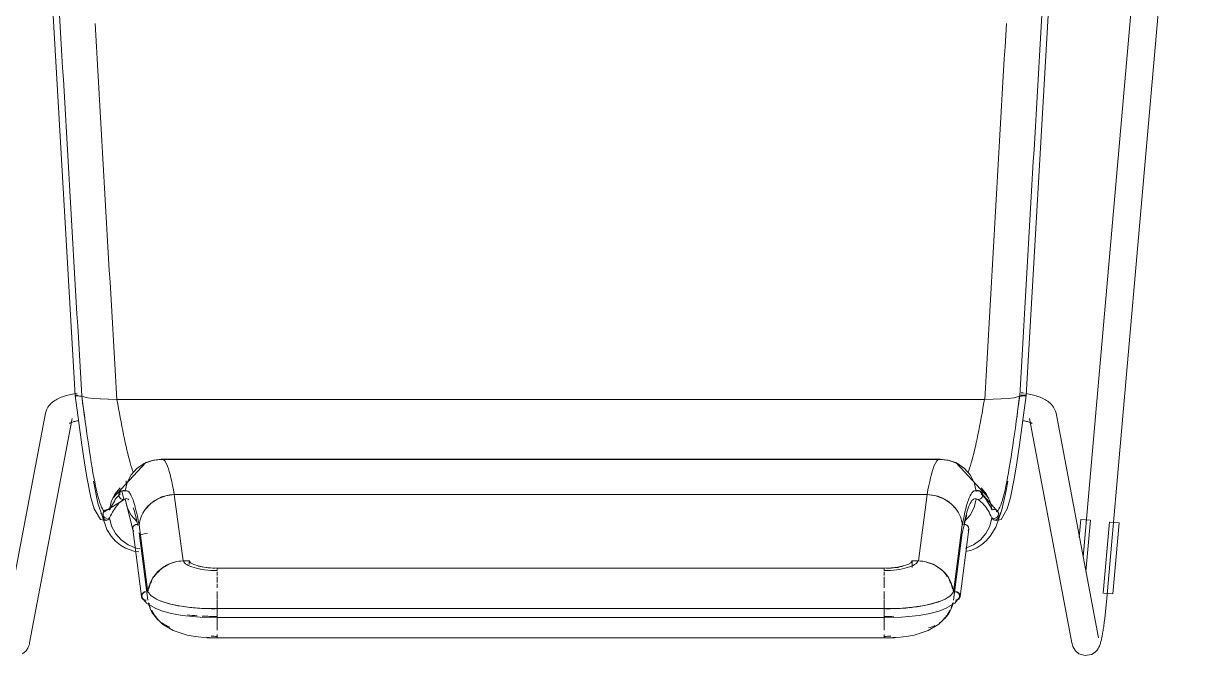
# Model space of a CAD drawing. Header units: millimetres. Extents: x 155927 to 326028, y -36033 to 97293.
# Drawn here: x 214920 to 215438, y 11463 to 11742 of the extents above; entities that cross this region are included whole.
import ezdxf

# ---------------------------------------------------------------- set-up
doc = ezdxf.new("R2010")
doc.units = ezdxf.units.MM
doc.header["$MEASUREMENT"] = 0
doc.layers.add('I-FURN', color=8, linetype='CONTINUOUS', lineweight=9)

msp = doc.modelspace()

# ---------------------------------------------------------------- linework, layer by layer
at = {"layer": 'I-FURN'}
for p, q in [((215425.88, 11930.92), (215388.58, 11506.42)), ((215398.88, 11486.55), (215437.83, 11929.87)), ((214943.16, 11577.84), (214923.88, 11909.75)), ((215363.4, 11577.84), (215382.68, 11909.75)), ((214941.23, 11578.34), (214941.89, 11578.49)), ((214941.89, 11578.49), (214942.57, 11578.62)), ((214942.57, 11578.62), (214943.27, 11578.75)), ((214943.27, 11578.75), (214943.97, 11578.86)), ((215361.87, 11578.97), (215361.15, 11579.07)), ((215362.59, 11578.86), (215361.87, 11578.97)), ((215363.99, 11578.62), (215363.29, 11578.75)), ((215364.67, 11578.49), (215363.99, 11578.62)), ((215365.33, 11578.34), (215364.67, 11578.49)), ((214931.03, 11572.66), (214931.51, 11573.35)), ((214931.51, 11573.35), (214932.02, 11573.95)), ((214932.02, 11573.95), (214932.55, 11574.47)), ((214932.55, 11574.47), (214933.08, 11574.92)), ((214933.08, 11574.92), (214933.61, 11575.32)), ((214933.61, 11575.32), (214934.14, 11575.68)), ((214934.14, 11575.68), (214934.68, 11576)), ((214934.68, 11576), (214935.22, 11576.29)), ((214935.22, 11576.29), (214935.77, 11576.57)), ((214935.77, 11576.57), (214936.33, 11576.82)), ((214936.33, 11576.82), (214936.9, 11577.05)), ((214936.9, 11577.05), (214937.48, 11577.27)), ((214937.48, 11577.27), (214938.08, 11577.48)), ((214938.08, 11577.48), (214938.68, 11577.67)), ((214938.68, 11577.67), (214939.3, 11577.86)), ((214939.3, 11577.86), (214939.93, 11578.03)), ((214939.93, 11578.03), (214940.57, 11578.19)), ((214940.57, 11578.19), (214941.23, 11578.34)), ((214943.16, 11577.84), (214943.22, 11577.89)), ((214943.23, 11577.89), (214943.17, 11577.84)), ((214943.17, 11577.84), (214944.72, 11565.98)), ((214943.7, 11577.99), (214943.41, 11577.94)), ((214943.41, 11577.94), (214943.7, 11577.99)), ((214943.43, 11577.73), (214943.73, 11577.69)), ((214943.73, 11577.69), (214943.43, 11577.73)), ((214944.08, 11578.02), (214943.7, 11577.99)), ((214943.7, 11577.99), (214944.08, 11578.02)), ((214943.73, 11577.69), (214944.12, 11577.66)), ((214944.11, 11577.66), (214943.73, 11577.69)), ((214944.57, 11577.64), (214944.11, 11577.66)), ((214944.12, 11577.66), (214944.57, 11577.64)), ((214944.57, 11577.64), (214945.06, 11577.63)), ((214945.06, 11577.63), (214944.57, 11577.64)), ((214945.06, 11577.63), (214945.56, 11577.63)), ((214945.56, 11577.63), (214945.06, 11577.63)), ((214945.56, 11577.63), (214946.03, 11577.65)), ((214946.03, 11577.65), (214945.56, 11577.63)), ((214946.93, 11577.25), (214946.03, 11577.65)), ((214946.03, 11577.65), (214946.93, 11577.25)), ((214948.67, 11576.88), (214946.93, 11577.25)), ((214946.93, 11577.25), (214948.68, 11576.88)), ((214951.14, 11576.57), (214948.68, 11576.88)), ((214948.68, 11576.88), (214951.17, 11576.57)), ((214954.23, 11576.33), (214951.17, 11576.57)), ((214951.17, 11576.57), (214954.28, 11576.33)), ((214957.75, 11576.18), (214954.27, 11576.33)), ((214954.28, 11576.33), (214957.81, 11576.18)), ((214961.5, 11576.12), (214957.81, 11576.18)), ((214957.81, 11576.18), (214961.58, 11576.12)), ((214961.58, 11576.12), (215344.98, 11576.12)), ((215345.06, 11576.12), (214961.58, 11576.12)), ((215344.98, 11576.12), (215348.75, 11576.18)), ((215348.75, 11576.18), (215345.06, 11576.12)), ((215348.75, 11576.18), (215352.28, 11576.33)), ((215352.29, 11576.33), (215348.81, 11576.18)), ((215352.28, 11576.33), (215355.39, 11576.57)), ((215355.39, 11576.57), (215352.33, 11576.33)), ((215355.39, 11576.57), (215357.88, 11576.88)), ((215357.88, 11576.88), (215355.42, 11576.57)), ((215357.88, 11576.88), (215359.63, 11577.25)), ((215359.63, 11577.25), (215357.89, 11576.88)), ((215360.53, 11577.65), (215359.63, 11577.25)), ((215359.63, 11577.25), (215360.53, 11577.65)), ((215360.53, 11577.65), (215361, 11577.63)), ((215361, 11577.63), (215360.53, 11577.65)), ((215361, 11577.63), (215361.5, 11577.63)), ((215361.5, 11577.63), (215361, 11577.63)), ((215361.54, 11578.05), (215361.04, 11578.05)), ((215361.04, 11578.05), (215361.54, 11578.05)), ((215361.5, 11577.63), (215361.99, 11577.64)), ((215361.99, 11577.64), (215361.5, 11577.63)), ((215362.03, 11578.04), (215361.54, 11578.05)), ((215361.54, 11578.05), (215362.03, 11578.04)), ((215363.39, 11577.84), (215361.84, 11565.98)), ((215361.99, 11577.64), (215362.44, 11577.66)), ((215362.45, 11577.66), (215361.99, 11577.64)), ((215362.48, 11578.02), (215362.03, 11578.04)), ((215362.03, 11578.04), (215362.48, 11578.02)), ((215362.44, 11577.66), (215362.83, 11577.69)), ((215362.83, 11577.69), (215362.45, 11577.66)), ((215362.86, 11577.99), (215362.48, 11578.02)), ((215362.48, 11578.02), (215362.86, 11577.99)), ((215362.83, 11577.69), (215363.13, 11577.73)), ((215363.13, 11577.73), (215362.83, 11577.69)), ((215363.15, 11577.94), (215362.86, 11577.99)), ((215362.86, 11577.99), (215363.15, 11577.94)), ((215363.13, 11577.73), (215363.32, 11577.78)), ((215363.33, 11577.78), (215363.13, 11577.73)), ((215363.33, 11577.89), (215363.15, 11577.94)), ((215363.15, 11577.94), (215363.34, 11577.89)), ((215363.32, 11577.78), (215363.39, 11577.84)), ((215363.39, 11577.84), (215363.33, 11577.89)), ((215363.4, 11577.84), (215363.33, 11577.78)), ((215363.34, 11577.89), (215363.4, 11577.84)), ((215365.99, 11578.19), (215365.33, 11578.34)), ((215366.63, 11578.03), (215365.99, 11578.19)), ((215367.26, 11577.86), (215366.63, 11578.03)), ((215367.88, 11577.67), (215367.26, 11577.86)), ((215368.48, 11577.48), (215367.88, 11577.67)), ((215369.08, 11577.27), (215368.48, 11577.48)), ((215369.66, 11577.05), (215369.08, 11577.27)), ((215370.23, 11576.82), (215369.66, 11577.05)), ((215370.79, 11576.57), (215370.23, 11576.82)), ((215371.34, 11576.29), (215370.79, 11576.57)), ((215371.88, 11576), (215371.34, 11576.29)), ((215372.42, 11575.68), (215371.88, 11576)), ((215372.95, 11575.32), (215372.42, 11575.68)), ((215373.48, 11574.92), (215372.95, 11575.32)), ((215374.01, 11574.47), (215373.48, 11574.92)), ((215374.54, 11573.95), (215374.01, 11574.47)), ((215375.05, 11573.35), (215374.54, 11573.95)), ((215375.53, 11572.66), (215375.05, 11573.35)), ((214929.97, 11569.99), (214911.16, 11470.7)), ((214929.97, 11569.99), (214930.23, 11570.98)), ((214930.23, 11570.98), (214930.59, 11571.87)), ((214930.59, 11571.87), (214931.03, 11572.66)), ((215375.97, 11571.87), (215375.53, 11572.66)), ((215376.33, 11570.98), (215375.97, 11571.87)), ((215376.59, 11569.99), (215376.33, 11570.98)), ((215395.4, 11470.7), (215376.59, 11569.99)), ((214922.95, 11468.47), (214941.76, 11567.76)), ((214940.54, 11565.53), (214940.57, 11565.54)), ((214940.57, 11565.54), (214940.64, 11565.59)), ((214940.64, 11565.59), (214940.73, 11565.63)), ((214940.73, 11565.63), (214940.88, 11565.71)), ((214940.88, 11565.71), (214941.07, 11565.8)), ((214941.07, 11565.8), (214941.31, 11565.89)), ((214941.31, 11565.89), (214941.57, 11565.99)), ((214941.57, 11565.99), (214941.88, 11566.1)), ((214941.88, 11566.1), (214942.21, 11566.21)), ((214942.21, 11566.21), (214942.58, 11566.31)), ((214942.58, 11566.31), (214942.97, 11566.42)), ((214942.97, 11566.42), (214943.4, 11566.53)), ((214943.4, 11566.53), (214943.84, 11566.63)), ((214943.84, 11566.63), (214944.31, 11566.73)), ((214944.31, 11566.73), (214944.8, 11566.83)), ((214944.72, 11565.98), (214946.07, 11556.05)), ((215361.84, 11565.98), (215360.49, 11556.05)), ((215362.25, 11566.73), (215361.76, 11566.83)), ((215362.72, 11566.63), (215362.25, 11566.73)), ((215363.16, 11566.53), (215362.72, 11566.63)), ((215363.59, 11566.42), (215363.16, 11566.53)), ((215363.98, 11566.31), (215363.59, 11566.42)), ((215364.35, 11566.21), (215363.98, 11566.31)), ((215364.68, 11566.1), (215364.35, 11566.21)), ((215364.99, 11565.99), (215364.68, 11566.1)), ((215364.8, 11567.76), (215383.61, 11468.47)), ((215365.25, 11565.89), (215364.99, 11565.99)), ((215365.49, 11565.8), (215365.25, 11565.89)), ((215365.68, 11565.71), (215365.49, 11565.8)), ((215365.83, 11565.63), (215365.68, 11565.71)), ((215365.92, 11565.59), (215365.83, 11565.63)), ((215365.99, 11565.54), (215365.92, 11565.59)), ((215366.02, 11565.53), (215365.99, 11565.54)), ((214946.07, 11556.05), (214947.26, 11548.03)), ((215360.49, 11556.05), (215359.3, 11548.03)), ((214947.26, 11548.03), (214948.29, 11541.72)), ((214959.71, 11532.5), (214974.31, 11548.2)), ((214973.53, 11547.78), (214970.39, 11545.61)), ((214970.39, 11545.6), (214973.53, 11547.77)), ((214973.21, 11547.6), (214977.68, 11549.33)), ((214977.1, 11549.15), (214973.53, 11547.78)), ((214973.53, 11547.77), (214977.1, 11549.14)), ((214974.31, 11548.2), (214976.24, 11548.9)), ((214977.1, 11549.14), (214980.89, 11549.62)), ((214980.89, 11549.62), (214977.1, 11549.15)), ((214977.68, 11549.33), (214981.43, 11549.77)), ((214980.89, 11549.62), (215325.67, 11549.62)), ((215325.67, 11549.62), (214980.89, 11549.62)), ((215020.33, 11549.77), (214981.43, 11549.77)), ((215325.13, 11549.77), (215020.33, 11549.77)), ((215328.88, 11549.33), (215325.13, 11549.77)), ((215325.67, 11549.62), (215329.46, 11549.14)), ((215329.46, 11549.15), (215325.67, 11549.62)), ((215333.35, 11547.6), (215328.88, 11549.33)), ((215333.03, 11547.78), (215329.46, 11549.15)), ((215329.46, 11549.14), (215333.03, 11547.77)), ((215332.25, 11548.2), (215330.32, 11548.9)), ((215346.85, 11532.5), (215332.25, 11548.2)), ((215336.17, 11545.61), (215333.03, 11547.78)), ((215333.03, 11547.77), (215336.17, 11545.6)), ((215359.3, 11548.03), (215358.27, 11541.72)), ((214967.88, 11542.74), (214966.13, 11539.34)), ((214966.13, 11539.34), (214967.89, 11542.73)), ((214970.39, 11545.61), (214967.88, 11542.74)), ((214967.89, 11542.73), (214970.39, 11545.6)), ((215338.68, 11542.74), (215336.17, 11545.61)), ((215336.17, 11545.6), (215338.67, 11542.73)), ((215338.67, 11542.73), (215340.43, 11539.34)), ((215340.43, 11539.34), (215338.68, 11542.74)), ((214948.29, 11541.72), (214950.09, 11532.7)), ((214951.27, 11539.92), (214953.17, 11530.26)), ((214966.13, 11539.34), (214965.24, 11535.63)), ((215341.32, 11535.63), (215340.43, 11539.34)), ((215354.55, 11535.86), (215355.29, 11539.92)), ((215358.27, 11541.72), (215356.47, 11532.7)), ((214950.09, 11532.7), (214951.5, 11527.7)), ((214955.6, 11526.31), (214964.99, 11532.02)), ((214960.65, 11534.18), (214959.01, 11530.85)), ((214959.02, 11530.85), (214960.66, 11534.17)), ((214963.05, 11537.01), (214960.65, 11534.18)), ((214960.66, 11534.18), (214963.05, 11537.01)), ((214962.46, 11534.37), (214962.39, 11533.87)), ((214962.39, 11533.87), (214962.46, 11533.38)), ((214962.4, 11533.87), (214962.46, 11534.36)), ((214962.46, 11533.38), (214962.4, 11533.87)), ((214962.46, 11534.36), (214962.65, 11534.83)), ((214962.65, 11534.83), (214962.46, 11534.37)), ((214962.65, 11532.92), (214962.46, 11533.38)), ((214962.46, 11533.38), (214962.65, 11532.92)), ((214962.65, 11534.83), (214962.95, 11535.23)), ((214962.94, 11535.23), (214962.65, 11534.83)), ((214962.95, 11532.52), (214962.65, 11532.92)), ((214962.65, 11532.92), (214962.94, 11532.52)), ((214963.33, 11535.54), (214962.94, 11535.23)), ((214962.94, 11532.52), (214963.33, 11532.2)), ((214962.95, 11535.23), (214963.33, 11535.54)), ((214963.33, 11532.21), (214962.95, 11532.52)), ((214963.78, 11535.75), (214963.33, 11535.54)), ((214963.33, 11535.54), (214963.78, 11535.74)), ((214963.78, 11532.01), (214963.33, 11532.21)), ((214963.33, 11532.2), (214963.78, 11532)), ((214963.42, 11535.6), (214966.3, 11535.64)), ((214963.72, 11535.73), (214964.56, 11531.84)), ((214963.78, 11535.74), (214964.27, 11535.83)), ((214964.27, 11535.83), (214963.78, 11535.75)), ((214964.27, 11531.92), (214963.78, 11532.01)), ((214963.78, 11532), (214964.27, 11531.92)), ((214964.27, 11535.83), (214964.77, 11535.79)), ((214964.77, 11535.79), (214964.27, 11535.83)), ((214964.77, 11531.96), (214964.27, 11531.92)), ((214964.27, 11531.92), (214964.77, 11531.96)), ((214964.77, 11535.79), (214965.24, 11535.63)), ((214965.24, 11535.63), (214964.77, 11535.79)), ((214965.24, 11532.12), (214964.77, 11531.96)), ((214964.77, 11531.96), (214965.24, 11532.12)), ((214965.24, 11532.12), (214966.13, 11528.41)), ((214965.59, 11530.27), (214965.27, 11532.14)), ((214979.61, 11532.23), (214976.49, 11530.15)), ((214983.15, 11533.54), (214979.61, 11532.23)), ((214986.92, 11534.02), (214983.15, 11533.54)), ((214990.78, 11504.74), (214986.92, 11534.02)), ((214986.92, 11534.02), (215319.64, 11534.02)), ((215319.64, 11534.02), (214986.92, 11534.02)), ((215319.64, 11534.02), (215315.78, 11504.74)), ((215323.41, 11533.54), (215319.64, 11534.02)), ((215326.95, 11532.23), (215323.41, 11533.54)), ((215330.07, 11530.15), (215326.95, 11532.23)), ((215343.14, 11535.6), (215340.26, 11535.64)), ((215340.43, 11528.41), (215341.32, 11532.12)), ((215341.32, 11535.63), (215341.79, 11535.79)), ((215341.79, 11535.79), (215341.32, 11535.63)), ((215341.79, 11531.96), (215341.32, 11532.12)), ((215341.32, 11532.12), (215341.79, 11531.96)), ((215342, 11531.84), (215341.57, 11532.02)), ((215341.79, 11535.79), (215342.29, 11535.83)), ((215342.29, 11535.83), (215341.79, 11535.79)), ((215342.29, 11531.92), (215341.79, 11531.96)), ((215341.79, 11531.96), (215342.29, 11531.92)), ((215342.29, 11535.83), (215342.78, 11535.74)), ((215342.78, 11535.75), (215342.29, 11535.83)), ((215342.78, 11532.01), (215342.29, 11531.92)), ((215342.29, 11531.92), (215342.78, 11532)), ((215343.23, 11535.54), (215342.78, 11535.75)), ((215342.78, 11535.74), (215343.23, 11535.54)), ((215343.23, 11532.21), (215342.78, 11532.01)), ((215342.78, 11532), (215343.23, 11532.2)), ((215350.96, 11526.31), (215342.84, 11535.73)), ((215343.23, 11535.54), (215343.61, 11535.23)), ((215343.62, 11535.23), (215343.23, 11535.54)), ((215343.61, 11532.52), (215343.23, 11532.21)), ((215343.23, 11532.2), (215343.62, 11532.52)), ((215343.51, 11537.01), (215345.9, 11534.17)), ((215345.91, 11534.18), (215343.51, 11537.01)), ((215343.61, 11535.23), (215343.91, 11534.83)), ((215343.91, 11532.92), (215343.61, 11532.52)), ((215343.91, 11534.83), (215343.62, 11535.23)), ((215343.62, 11532.52), (215343.91, 11532.92)), ((215343.91, 11534.83), (215344.1, 11534.36)), ((215344.1, 11534.37), (215343.91, 11534.83)), ((215344.1, 11533.38), (215343.91, 11532.92)), ((215343.91, 11532.92), (215344.1, 11533.38)), ((215344.17, 11533.87), (215344.1, 11534.37)), ((215344.1, 11534.36), (215344.16, 11533.87)), ((215344.16, 11533.87), (215344.1, 11533.38)), ((215344.1, 11533.38), (215344.17, 11533.87)), ((215345.9, 11534.17), (215347.54, 11530.85)), ((215347.55, 11530.85), (215345.91, 11534.18)), ((215352.66, 11527.34), (215354.55, 11535.86)), ((215356.47, 11532.7), (215355.06, 11527.7)), ((214951.5, 11527.7), (214954.27, 11523.07)), ((214953.17, 11530.26), (214957.16, 11518.55)), ((214955.93, 11526.8), (214955.64, 11526.4)), ((214955.65, 11526.4), (214955.94, 11526.8)), ((214956.31, 11527.12), (214955.93, 11526.8)), ((214955.94, 11526.8), (214956.31, 11527.12)), ((214956.31, 11527.12), (214956.76, 11527.33)), ((214956.76, 11527.33), (214956.31, 11527.12)), ((214956.76, 11527.33), (214957.25, 11527.42)), ((214957.25, 11527.42), (214956.76, 11527.33)), ((214957.25, 11527.42), (214957.75, 11527.39)), ((214957.75, 11527.39), (214957.25, 11527.42)), ((214957.75, 11527.39), (214958.23, 11527.24)), ((214958.23, 11527.24), (214957.75, 11527.39)), ((214958.23, 11527.24), (214959.02, 11530.85)), ((214959.01, 11530.85), (214958.23, 11527.24)), ((214968.56, 11518.66), (214965.59, 11530.27)), ((214966.13, 11528.41), (214967.88, 11525.01)), ((214976.49, 11530.15), (214974.01, 11527.41)), ((215332.55, 11527.41), (215330.07, 11530.15)), ((215338.68, 11525.01), (215340.43, 11528.41)), ((215347.54, 11530.85), (215348.33, 11527.24)), ((215348.33, 11527.24), (215347.55, 11530.85)), ((215348.33, 11527.24), (215348.81, 11527.39)), ((215348.81, 11527.39), (215348.33, 11527.24)), ((215348.81, 11527.39), (215349.31, 11527.42)), ((215349.31, 11527.42), (215348.81, 11527.39)), ((215349.31, 11527.42), (215349.8, 11527.33)), ((215349.8, 11527.33), (215349.31, 11527.42)), ((215349.8, 11527.33), (215350.25, 11527.12)), ((215350.25, 11527.12), (215349.8, 11527.33)), ((215349.99, 11519.71), (215352.66, 11527.34)), ((215350.25, 11527.12), (215350.62, 11526.8)), ((215350.63, 11526.8), (215350.25, 11527.12)), ((215350.62, 11526.8), (215350.91, 11526.4)), ((215350.92, 11526.4), (215350.63, 11526.8)), ((215355.06, 11527.7), (215352.29, 11523.07)), ((214954.27, 11523.07), (214956.46, 11522.53)), ((214955.46, 11525.94), (214955.4, 11525.45)), ((214955.4, 11525.45), (214955.47, 11524.97)), ((214955.41, 11525.45), (214955.46, 11525.94)), ((214955.48, 11524.97), (214955.41, 11525.45)), ((214955.46, 11525.94), (214955.65, 11526.4)), ((214955.64, 11526.4), (214955.46, 11525.94)), ((214955.47, 11524.97), (214955.67, 11524.52)), ((214955.67, 11524.52), (214955.48, 11524.97)), ((214955.97, 11524.12), (214955.67, 11524.52)), ((214955.67, 11524.52), (214955.97, 11524.12)), ((214956.36, 11523.82), (214955.97, 11524.12)), ((214955.97, 11524.12), (214956.36, 11523.81)), ((214956.82, 11523.62), (214956.36, 11523.82)), ((214956.36, 11523.81), (214956.81, 11523.62)), ((214956.46, 11522.53), (214957.37, 11522.83)), ((214956.81, 11523.62), (214957.31, 11523.54)), ((214957.31, 11523.55), (214956.82, 11523.62)), ((214958.28, 11523.75), (214957.81, 11523.59)), ((214957.81, 11523.59), (214958.28, 11523.75)), ((214958.43, 11522.8), (214958.28, 11523.75)), ((214958.28, 11523.75), (214959.18, 11520.12)), ((214967.88, 11525.01), (214970.39, 11522.14)), ((215336.41, 11522.61), (215335.04, 11516.32)), ((215336.17, 11522.14), (215338.68, 11525.01)), ((215337.17, 11525.04), (215336.41, 11522.61)), ((215347.38, 11520.12), (215348.28, 11523.75)), ((215348.28, 11523.75), (215348.13, 11522.8)), ((215348.75, 11523.59), (215348.28, 11523.75)), ((215348.28, 11523.75), (215348.75, 11523.59)), ((215349.25, 11523.55), (215348.75, 11523.59)), ((215348.75, 11523.59), (215349.25, 11523.54)), ((215350.1, 11522.53), (215349.19, 11522.83)), ((215349.74, 11523.62), (215349.25, 11523.55)), ((215349.25, 11523.54), (215349.75, 11523.62)), ((215350.2, 11523.82), (215349.74, 11523.62)), ((215349.75, 11523.62), (215350.2, 11523.81)), ((215352.29, 11523.07), (215350.1, 11522.53)), ((215350.59, 11524.12), (215350.2, 11523.82)), ((215350.2, 11523.81), (215350.59, 11524.12)), ((215350.89, 11524.52), (215350.59, 11524.12)), ((215350.59, 11524.12), (215350.89, 11524.52)), ((215350.81, 11526.58), (215350.93, 11526.37)), ((215351.08, 11524.97), (215350.89, 11524.52)), ((215350.89, 11524.52), (215351.09, 11524.97)), ((215350.91, 11526.4), (215351.1, 11525.94)), ((215351.1, 11525.94), (215350.92, 11526.4)), ((215351.15, 11525.45), (215351.08, 11524.97)), ((215351.09, 11524.97), (215351.16, 11525.45)), ((215351.1, 11525.94), (215351.15, 11525.45)), ((215351.16, 11525.45), (215351.1, 11525.94)), ((215387.55, 11523.05), (215386.85, 11515.16)), ((215387.55, 11523.05), (215389.59, 11522.87)), ((215389.59, 11522.87), (215391.65, 11522.69)), ((215389.79, 11500.08), (215391.78, 11522.68)), ((215400.22, 11521.94), (215397.46, 11490.53)), ((215400.35, 11521.93), (215402.41, 11521.75)), ((215404.46, 11521.57), (215401.7, 11490.16)), ((215402.41, 11521.75), (215404.46, 11521.57)), ((214957.16, 11518.55), (214958.98, 11515.72)), ((214959.18, 11520.12), (214960.92, 11516.8)), ((214960.92, 11516.8), (214963.4, 11513.98)), ((214968.6, 11519.44), (214968.53, 11518.97)), ((214968.53, 11518.97), (214968.6, 11518.5)), ((214972.4, 11488.96), (214968.55, 11518.74)), ((214968.79, 11519.88), (214968.6, 11519.44)), ((214968.6, 11518.5), (214968.79, 11518.06)), ((214969.08, 11520.26), (214968.79, 11519.88)), ((214968.79, 11518.06), (214969.08, 11517.68)), ((214969.47, 11520.57), (214969.08, 11520.26)), ((214969.92, 11520.76), (214969.47, 11520.57)), ((214970.41, 11520.84), (214969.92, 11520.76)), ((214970.91, 11520.8), (214970.41, 11520.84)), ((214971.38, 11520.64), (214975.22, 11490.94)), ((214975.24, 11487.4), (214971.4, 11517.1)), ((214971.52, 11516.32), (214975.01, 11517)), ((215335.16, 11517.1), (215331.32, 11487.4)), ((215335.18, 11520.64), (215331.34, 11490.94)), ((215338.01, 11518.74), (215334.16, 11488.96)), ((215336.15, 11520.84), (215335.65, 11520.8)), ((215336.64, 11520.76), (215336.15, 11520.84)), ((215337.09, 11520.57), (215336.64, 11520.76)), ((215337.48, 11520.26), (215337.09, 11520.57)), ((215337.77, 11519.88), (215337.48, 11520.26)), ((215337.96, 11519.44), (215337.77, 11519.88)), ((215337.77, 11518.06), (215337.96, 11518.5)), ((215338.03, 11518.97), (215337.96, 11519.44)), ((215337.96, 11518.5), (215338.03, 11518.97)), ((215343.16, 11513.98), (215345.64, 11516.8)), ((215345.64, 11516.8), (215347.38, 11520.12)), ((215347.49, 11515.6), (215349.99, 11519.71)), ((214958.98, 11515.72), (214960.97, 11513.48)), ((214960.97, 11513.48), (214963.14, 11511.7)), ((214963.14, 11511.7), (214965.41, 11510.36)), ((214963.4, 11513.98), (214966.49, 11511.8)), ((214966.49, 11511.8), (214970, 11510.4)), ((215336.56, 11510.4), (215340.07, 11511.8)), ((215340.07, 11511.8), (215343.16, 11513.98)), ((215341.57, 11510.57), (215343.77, 11511.95)), ((215343.77, 11511.95), (215345.75, 11513.63)), ((215345.75, 11513.63), (215347.49, 11515.6)), ((214965.41, 11510.36), (214969.01, 11509.06)), ((214969.01, 11509.06), (214971.28, 11508.77)), ((214971.75, 11510.04), (214970, 11510.41)), ((214970, 11510.4), (214971.74, 11510.03)), ((215336.7, 11508.89), (215339.21, 11509.55)), ((215339.21, 11509.55), (215341.57, 11510.57)), ((214993.5, 11504.81), (214990.78, 11504.74)), ((214993.5, 11504.81), (214993.5, 11503.15)), ((214994.14, 11503.95), (214993.5, 11504.81)), ((214995.49, 11503.16), (214994.14, 11503.95)), ((214997.47, 11502.49), (214995.49, 11503.16)), ((214999.97, 11501.98), (214997.47, 11502.49)), ((215002.82, 11501.66), (214999.97, 11501.98)), ((215005.85, 11501.55), (215002.82, 11501.66)), ((215300.71, 11501.55), (215005.85, 11501.55)), ((215005.85, 11501.49), (215300.71, 11501.49)), ((215303.74, 11501.66), (215300.71, 11501.55)), ((215306.59, 11501.98), (215303.74, 11501.66)), ((215309.09, 11502.49), (215306.59, 11501.98)), ((215311.07, 11503.16), (215309.09, 11502.49)), ((215312.42, 11503.95), (215311.07, 11503.16)), ((215313.06, 11504.81), (215312.42, 11503.95)), ((215313.06, 11501.8), (215313.06, 11504.81)), ((215315.78, 11504.74), (215313.06, 11504.81)), ((215005.85, 11498.23), (215005.85, 11499.97)), ((215005.85, 11495.18), (215005.85, 11497.64)), ((215300.71, 11499.97), (215300.71, 11498.23)), ((215300.71, 11497.64), (215300.71, 11495.18)), ((214974.47, 11493.37), (214974.79, 11490.93)), ((215005.85, 11492.82), (215005.85, 11494.66)), ((215005.85, 11487.63), (215005.85, 11491.19)), ((215300.71, 11494.94), (215300.71, 11495.14)), ((215300.71, 11494.95), (215300.71, 11492.82)), ((215300.71, 11491.19), (215300.71, 11487.63)), ((215332.09, 11493.37), (215331.47, 11488.59)), ((215399.65, 11490.34), (215397.59, 11490.52)), ((214972.76, 11488.46), (214974.65, 11486.08)), ((214974.65, 11486.08), (214978.48, 11483.78)), ((214981.18, 11486.92), (214984.62, 11485.82)), ((214984.62, 11485.82), (214989.05, 11484.86)), ((215005.85, 11487.44), (215005.85, 11483.62)), ((215005.85, 11483.62), (215005.85, 11487.44)), ((215300.71, 11483.62), (215300.71, 11487.44)), ((215300.71, 11487.44), (215300.71, 11483.62)), ((215318.54, 11485.05), (215322.04, 11485.85)), ((215322.04, 11485.85), (215324.86, 11486.73)), ((215324.86, 11486.73), (215325.38, 11486.92)), ((215331.91, 11486.08), (215328.08, 11483.78)), ((215333.8, 11488.46), (215331.91, 11486.08)), ((215398.73, 11484.89), (215398.8, 11485.64)), ((215398.8, 11485.64), (215398.87, 11486.39)), ((215398.87, 11486.39), (215398.88, 11486.55)), ((215401.7, 11490.16), (215399.65, 11490.34)), ((214976.78, 11482.97), (214978.12, 11480.7)), ((214978.12, 11480.7), (214979.79, 11478.63)), ((214978.48, 11483.78), (214981.65, 11482.58)), ((214981.65, 11482.58), (214985.69, 11481.5)), ((214985.69, 11481.5), (214990.41, 11480.64)), ((214989.05, 11484.86), (214993.07, 11484.26)), ((214990.41, 11480.64), (214998.29, 11479.84)), ((214993.07, 11484.26), (214999.63, 11483.73)), ((214999.63, 11483.73), (215005.85, 11483.65)), ((215300.71, 11483.65), (215005.85, 11483.65)), ((215005.85, 11479.69), (215005.85, 11483.54)), ((215005.85, 11483.54), (215005.85, 11483.32)), ((215005.85, 11483.32), (215005.85, 11482.99)), ((215005.85, 11482.99), (215005.85, 11482.57)), ((215005.85, 11482.57), (215005.85, 11482.1)), ((215005.85, 11482.1), (215005.85, 11481.6)), ((215005.85, 11481.6), (215005.85, 11481.1)), ((215005.85, 11481.1), (215005.85, 11480.65)), ((215005.85, 11480.65), (215005.85, 11480.26)), ((215005.85, 11480.26), (215005.85, 11479.96)), ((215300.71, 11483.65), (215307.12, 11483.74)), ((215300.71, 11483.65), (215300.71, 11479.69)), ((215300.71, 11483.54), (215300.71, 11483.65)), ((215300.71, 11483.32), (215300.71, 11483.54)), ((215300.71, 11482.99), (215300.71, 11483.32)), ((215300.71, 11482.57), (215300.71, 11482.99)), ((215300.71, 11482.1), (215300.71, 11482.57)), ((215300.71, 11481.6), (215300.71, 11482.1)), ((215300.71, 11481.1), (215300.71, 11481.6)), ((215300.71, 11480.65), (215300.71, 11481.1)), ((215300.71, 11480.26), (215300.71, 11480.65)), ((215300.71, 11479.96), (215300.71, 11480.26)), ((215307.12, 11483.74), (215313.1, 11484.22)), ((215316.15, 11480.64), (215308.27, 11479.84)), ((215313.1, 11484.22), (215318.54, 11485.05)), ((215320.87, 11481.5), (215316.15, 11480.64)), ((215324.91, 11482.58), (215320.87, 11481.5)), ((215328.08, 11483.78), (215324.91, 11482.58)), ((215328.44, 11480.7), (215326.77, 11478.63)), ((215329.78, 11482.97), (215328.44, 11480.7)), ((215398.19, 11479.77), (215398.27, 11480.48)), ((215398.27, 11480.48), (215398.35, 11481.2)), ((215398.35, 11481.2), (215398.43, 11481.93)), ((215398.43, 11481.93), (215398.51, 11482.66)), ((215398.51, 11482.66), (215398.58, 11483.4)), ((215398.58, 11483.4), (215398.66, 11484.14)), ((215398.66, 11484.14), (215398.73, 11484.89)), ((214979.79, 11478.63), (214981.76, 11476.8)), ((214981.76, 11476.8), (214986.48, 11473.93)), ((214998.29, 11479.84), (215005.85, 11479.69)), ((215005.85, 11479.96), (215005.85, 11479.76)), ((215005.85, 11479.93), (215005.85, 11476.91)), ((215005.85, 11476.92), (215005.85, 11479.93)), ((215005.85, 11479.76), (215005.85, 11479.69)), ((215005.85, 11479.69), (215300.71, 11479.69)), ((215005.85, 11474.17), (215005.85, 11476.75)), ((215300.71, 11479.76), (215300.71, 11479.96)), ((215300.71, 11476.91), (215300.71, 11479.93)), ((215300.71, 11479.93), (215300.71, 11476.92)), ((215308.27, 11479.84), (215300.71, 11479.69)), ((215300.71, 11479.69), (215300.71, 11479.76)), ((215300.71, 11476.75), (215300.71, 11474.17)), ((215324.8, 11476.8), (215320.08, 11473.93)), ((215326.77, 11478.63), (215324.8, 11476.8)), ((215397.48, 11474.54), (215397.57, 11475.14)), ((215397.57, 11475.14), (215397.66, 11475.76)), ((215397.66, 11475.76), (215397.75, 11476.4)), ((215397.75, 11476.4), (215397.84, 11477.05)), ((215397.84, 11477.05), (215397.93, 11477.71)), ((215397.93, 11477.71), (215398.02, 11478.39)), ((215398.02, 11478.39), (215398.1, 11479.07)), ((215398.1, 11479.07), (215398.19, 11479.77)), ((214986.48, 11473.93), (214992.63, 11471.9)), ((214992.63, 11471.9), (214996.13, 11471.25)), ((214996.13, 11471.25), (215001.34, 11470.73)), ((215001.34, 11470.73), (215005.85, 11470.65)), ((215005.85, 11470.67), (215005.85, 11472.14)), ((215005.85, 11470.82), (215005.85, 11470.65)), ((215005.85, 11470.65), (215300.71, 11470.65)), ((215300.71, 11472.14), (215300.71, 11470.67)), ((215300.71, 11470.65), (215300.71, 11470.82)), ((215305.22, 11470.73), (215300.71, 11470.65)), ((215310.43, 11471.25), (215305.22, 11470.73)), ((215313.93, 11471.9), (215310.43, 11471.25)), ((215320.08, 11473.93), (215313.93, 11471.9)), ((215396.53, 11469.48), (215396.63, 11469.91)), ((215396.63, 11469.91), (215396.73, 11470.35)), ((215396.73, 11470.35), (215396.83, 11470.81)), ((215396.83, 11470.81), (215396.92, 11471.29)), ((215396.92, 11471.29), (215397.02, 11471.79)), ((215397.02, 11471.79), (215397.11, 11472.3)), ((215397.11, 11472.3), (215397.2, 11472.83)), ((215397.2, 11472.83), (215397.3, 11473.39)), ((215397.3, 11473.39), (215397.39, 11473.95)), ((215397.39, 11473.95), (215397.48, 11474.54)), ((214919.81, 11463.71), (214921.39, 11465.03)), ((214921.39, 11465.03), (214922.14, 11466.11)), ((214922.14, 11466.11), (214922.51, 11466.91)), ((214922.51, 11466.91), (214922.72, 11467.53)), ((214922.72, 11467.53), (214922.86, 11468.05)), ((214922.86, 11468.05), (214922.95, 11468.47)), ((215383.7, 11468.05), (215383.61, 11468.47)), ((215383.84, 11467.53), (215383.7, 11468.05)), ((215384.05, 11466.91), (215383.84, 11467.53)), ((215384.42, 11466.11), (215384.05, 11466.91)), ((215385.17, 11465.03), (215384.42, 11466.11)), ((215386.75, 11463.71), (215385.17, 11465.03)), ((215393.91, 11464.4), (215394.77, 11465.31)), ((215394.77, 11465.31), (215395.25, 11466.01)), ((215395.25, 11466.01), (215395.55, 11466.57)), ((215395.55, 11466.57), (215395.77, 11467.05)), ((215395.77, 11467.05), (215395.94, 11467.47)), ((215395.94, 11467.47), (215396.08, 11467.88)), ((215396.08, 11467.88), (215396.2, 11468.27)), ((215396.2, 11468.27), (215396.32, 11468.67)), ((215396.32, 11468.67), (215396.43, 11469.07)), ((215396.43, 11469.07), (215396.53, 11469.48)), ((215386.75, 11463.71), (215389.5, 11462.87)), ((215389.5, 11462.87), (215392.26, 11463.36)), ((215392.26, 11463.36), (215393.91, 11464.4))]:
    msp.add_line(p, q, dxfattribs=at)
for centre, major_axis, ratio, start_param, end_param in [((214987.05, 11518.95), (15.78, 0), 0.955139, 1.579038, 2.545717), ((215319.51, 11518.95), (15.78, 0), 0.955139, 0.354206, 1.562553), ((214987.05, 11518.95), (15.78, 0), 0.955139, 2.545839, 2.787386), ((214987.05, 11518.95), (15.78, 0), 0.955139, 2.787556, 3.029056), ((215319.51, 11518.95), (15.78, 0), 0.955139, 0.112537, 0.354036), ((214970.5, 11518.97), (1.96, 0), 0.955139, 1.359855, 3.903556), ((215336.06, 11518.97), (1.96, 0), 0.955139, 5.775592, 8.064923), ((215005.85, 11486.4), (0, 15.75), 0.000004, 0.290246, 0.472486), ((215300.71, 11486.4), (0, 15.75), 0.000004, 5.8107, 5.99294), ((215005.85, 11474.93), (12.4, 0), 0.287441, 4.492176, 4.712389), ((215300.71, 11474.93), (12.4, 0), 0.287441, 4.712389, 4.950404)]:
    msp.add_ellipse(centre, major_axis=major_axis, ratio=ratio, start_param=start_param, end_param=end_param, dxfattribs=at)
for points in [[(214926.71, 11909.65), (214929.93, 11854.24), (214936.37, 11743.48), (214942.81, 11632.89), (214946.03, 11577.65)], [(215379.85, 11909.65), (215376.63, 11854.24), (215370.19, 11743.48), (215363.75, 11632.89), (215360.53, 11577.65)], [(214961.5, 11576.12), (214958.31, 11631.48), (214955.11, 11686.9), (214951.92, 11742.36)], [(215354.65, 11742.36), (215351.45, 11686.9), (215348.25, 11631.48), (215345.06, 11576.12)], [(214947.23, 11568.28), (214946.84, 11571.38), (214946.44, 11574.51), (214946.05, 11577.64)], [(215359.35, 11568.48), (215359.74, 11571.51), (215360.13, 11574.58), (215360.51, 11577.64)], [(214981.43, 11549.77), (214981.25, 11549.77), (214981.07, 11549.72), (214980.89, 11549.62)], [(215325.67, 11549.62), (215325.49, 11549.72), (215325.31, 11549.77), (215325.13, 11549.77)], [(214965.8, 11538.69), (214965.74, 11539.15), (214965.68, 11539.62), (214965.63, 11540.09)], [(214971.38, 11520.64), (214970.35, 11526.15), (214968.31, 11534.21), (214966.26, 11536.18), (214965.24, 11535.63)], [(214966.87, 11531.7), (214966.33, 11532.27), (214965.78, 11532.41), (214965.24, 11532.12)], [(215335.18, 11520.64), (215336.21, 11526.15), (215338.25, 11534.21), (215340.3, 11536.18), (215341.32, 11535.63)], [(214970.75, 11520.43), (214970.09, 11523.56), (214969.43, 11526.48), (214968.77, 11528.2)], [(214990.78, 11504.74), (214989.49, 11504.7), (214986.99, 11504.34), (214983.39, 11502.93), (214980.24, 11500.74), (214977.71, 11497.9), (214975.95, 11494.56), (214975.37, 11492.18), (214975.22, 11490.94)], [(215005.85, 11500.43), (215003.96, 11500.46), (215000.22, 11500.72), (214995.43, 11501.68), (214992.1, 11503.07), (214991.16, 11504.17), (214991.03, 11504.73)], [(214997.48, 11502.44), (214999.53, 11501.9), (215002.25, 11501.61), (215005.02, 11501.52)], [(215315.53, 11504.73), (215315.27, 11503.62), (215311.89, 11501.45), (215304.49, 11500.48), (215300.71, 11500.43)], [(215301.54, 11501.5), (215304.32, 11501.56), (215307.47, 11501.83), (215309.08, 11502.44)], [(215331.34, 11490.94), (215331.19, 11492.18), (215330.61, 11494.56), (215328.85, 11497.9), (215326.32, 11500.74), (215323.17, 11502.93), (215319.57, 11504.34), (215317.07, 11504.7), (215315.78, 11504.74)], [(214976.47, 11494.94), (214976.69, 11495.46), (214976.93, 11495.97), (214977.2, 11496.46)], [(215329.36, 11496.45), (215329.63, 11495.96), (215329.83, 11495.45), (215329.99, 11494.92)], [(214981.01, 11486.98), (214979.55, 11487.55), (214977.09, 11488.82), (214975.78, 11490.22), (214975.42, 11490.95)], [(214975.68, 11492.46), (214975.84, 11493.16), (214976.05, 11493.86), (214976.3, 11494.54)], [(215331.14, 11490.95), (215330.78, 11490.22), (215329.47, 11488.82), (215325.77, 11486.92), (215320.7, 11485.39), (215314.56, 11484.28), (215307.7, 11483.65), (215303.05, 11483.58), (215300.71, 11483.62)], [(215330.25, 11494.53), (215330.51, 11493.85), (215330.68, 11493.16), (215330.82, 11492.45)], [(215331.6, 11491.1), (215331.69, 11491.11), (215331.85, 11491.13), (215332.02, 11491.13), (215332.1, 11491.13)], [(214976.31, 11484.06), (214976.05, 11484.72), (214975.89, 11485.39), (214975.74, 11486.08)], [(215330.85, 11485.99), (215330.7, 11485.33), (215330.5, 11484.69), (215330.26, 11484.05)], [(214997.05, 11480.47), (214995.57, 11480.58), (214994.12, 11480.72), (214992.7, 11480.9)], [(215005.85, 11480.22), (215003.63, 11480.18), (215001.43, 11480.22), (214999.25, 11480.33)], [(215304.97, 11480.24), (215303.56, 11480.2), (215302.14, 11480.2), (215300.71, 11480.22)], [(215320.31, 11475.1), (215321.27, 11475.36), (215322.2, 11475.7), (215323.09, 11476.13)], [(215005.85, 11470.74), (215004.28, 11470.74), (215002.77, 11470.81), (215001.34, 11470.95)], [(215305.68, 11470.96), (215304.09, 11470.81), (215302.42, 11470.74), (215300.71, 11470.74)]]:
    msp.add_open_spline(points, degree=3, dxfattribs=at)
for points, knots in [([(214956.4, 11526.36), (214955.99, 11526.55), (214954.57, 11528.15), (214952.13, 11536.45), (214949.08, 11554.89), (214947.05, 11570.1), (214946.03, 11577.65)], [0.1500589, 0.1500589, 0.1500589, 0.1500589, 0.25, 0.5, 0.75, 1, 1, 1, 1]), ([(214968.88, 11543.85), (214968.39, 11545), (214966.93, 11549.24), (214964.5, 11559.95), (214962.55, 11570.73), (214961.58, 11576.12)], [0.375, 0.375, 0.375, 0.375, 0.5, 0.75, 1, 1, 1, 1]), ([(215344.98, 11576.12), (215344.01, 11570.73), (215342.06, 11559.95), (215339.63, 11549.24), (215338.17, 11545), (215337.68, 11543.85)], [0, 0, 0, 0, 0.25, 0.5, 0.625, 0.625, 0.625, 0.625]), ([(215350.16, 11526.36), (215350.57, 11526.55), (215351.99, 11528.15), (215354.43, 11536.45), (215357.48, 11554.89), (215359.51, 11570.1), (215360.53, 11577.65)], [0.1500588, 0.1500588, 0.1500588, 0.1500588, 0.25, 0.5, 0.75, 1, 1, 1, 1]), ([(214986.92, 11534.02), (214985.92, 11539.75), (214984.09, 11547.39), (214982.25, 11549.77), (214981.43, 11549.77)], [0, 0, 0, 0, 0.5, 0.9107153, 0.9107153, 0.9107153, 0.9107153]), ([(215325.13, 11549.77), (215324.31, 11549.77), (215322.47, 11547.39), (215320.64, 11539.75), (215319.64, 11534.02)], [0.0892846, 0.0892846, 0.0892846, 0.0892846, 0.5, 1, 1, 1, 1]), ([(214963.11, 11534.37), (214962.65, 11533.97), (214961.02, 11532.3), (214959.4, 11529.65), (214958.23, 11527.24)], [0.3036932, 0.3036932, 0.3036932, 0.3036932, 0.5, 1, 1, 1, 1]), ([(215335.88, 11520.74), (215336.67, 11524.45), (215338.48, 11530.94), (215340.3, 11532.67), (215341.32, 11532.12)], [0.1122148, 0.1122148, 0.1122148, 0.1122148, 0.5, 1, 1, 1, 1]), ([(215343.45, 11534.37), (215343.91, 11533.97), (215345.54, 11532.3), (215347.16, 11529.65), (215348.33, 11527.24)], [0.303693, 0.303693, 0.303693, 0.303693, 0.5, 1, 1, 1, 1]), ([(214964.56, 11531.84), (214963.62, 11531.37), (214961.53, 11529.58), (214959.44, 11526.15), (214958.28, 11523.75)], [0.0974617, 0.0974617, 0.0974617, 0.0974617, 0.5, 1, 1, 1, 1]), ([(215342, 11531.84), (215342.94, 11531.37), (215345.03, 11529.58), (215347.12, 11526.15), (215348.28, 11523.75)], [0.0974621, 0.0974621, 0.0974621, 0.0974621, 0.5, 1, 1, 1, 1]), ([(214958.28, 11523.75), (214957.25, 11522.2), (214956, 11522.42), (214954.74, 11525.33), (214954.51, 11525.96)], [0, 0, 0, 0, 0.25, 0.3070827, 0.3070827, 0.3070827, 0.3070827]), ([(215348.28, 11523.75), (215349.31, 11522.2), (215350.59, 11522.43), (215351.87, 11525.45), (215352.13, 11526.17)], [0, 0, 0, 0, 0.25, 0.3133981, 0.3133981, 0.3133981, 0.3133981]), ([(214978.06, 11497.82), (214979.49, 11499.88), (214982.43, 11502.38), (214986.01, 11503.95), (214987.25, 11504.19)], [-0.6666667, -0.6666667, -0.6666667, -0.6666667, -0.3333333, -0.1666667, -0.1666667, -0.1666667, -0.1666667]), ([(215319.31, 11504.19), (215320.54, 11503.87), (215324.06, 11502.44), (215327.37, 11499.97), (215328.5, 11497.82)], [-0.8333333, -0.8333333, -0.8333333, -0.8333333, -0.6666667, -0.3333333, -0.3333333, -0.3333333, -0.3333333]), ([(214974.37, 11491.12), (214974.22, 11491.12), (214974, 11491.09), (214973.71, 11491.01), (214973.44, 11490.9), (214973.13, 11490.7), (214972.81, 11490.39), (214972.57, 11490.02), (214972.44, 11489.67), (214972.39, 11489.36), (214972.39, 11489.08), (214972.42, 11488.82), (214972.49, 11488.57), (214972.61, 11488.32), (214972.8, 11488.02), (214973.12, 11487.71), (214973.52, 11487.5), (214973.87, 11487.4), (214974.13, 11487.36), (214974.3, 11487.35), (214974.37, 11487.35)], [0.1111111, 0.1111111, 0.1111111, 0.1111111, 0.1666667, 0.1944444, 0.2222222, 0.2777778, 0.3333333, 0.3888889, 0.4444444, 0.4791667, 0.5138889, 0.5486111, 0.5833333, 0.6180556, 0.6527778, 0.7222222, 0.7916667, 0.8263889, 0.8611111, 0.8888889, 0.8888889, 0.8888889, 0.8888889]), ([(214974.46, 11487.37), (214974.29, 11487.38), (214974.01, 11487.42), (214973.62, 11487.56), (214973.21, 11487.82), (214972.75, 11488.34), (214972.5, 11489.2), (214972.73, 11489.99), (214973.12, 11490.52), (214973.51, 11490.84), (214973.81, 11490.98), (214973.97, 11491.03)], [-0.875, -0.875, -0.875, -0.875, -0.8125, -0.765625, -0.71875, -0.625, -0.5, -0.375, -0.3125, -0.25, -0.1875, -0.1875, -0.1875, -0.1875]), ([(215332.19, 11487.36), (215332.34, 11487.35), (215332.56, 11487.37), (215332.85, 11487.44), (215333.12, 11487.54), (215333.43, 11487.72), (215333.75, 11488.01), (215333.99, 11488.37), (215334.12, 11488.72), (215334.17, 11489.03), (215334.17, 11489.3), (215334.14, 11489.57), (215334.07, 11489.82), (215333.95, 11490.07), (215333.76, 11490.38), (215333.44, 11490.71), (215333.04, 11490.94), (215332.69, 11491.06), (215332.32, 11491.13), (215331.87, 11491.12), (215331.52, 11491.02), (215331.34, 11490.94)], [0.1111111, 0.1111111, 0.1111111, 0.1111111, 0.1666667, 0.1944444, 0.2222222, 0.2777778, 0.3333333, 0.3888889, 0.4444444, 0.4791667, 0.5138889, 0.5486111, 0.5833333, 0.6180556, 0.6527778, 0.7222222, 0.7916667, 0.8263889, 0.8611111, 0.9305556, 1, 1, 1, 1]), ([(215332.59, 11491.03), (215332.71, 11490.99), (215332.94, 11490.9), (215333.35, 11490.62), (215333.81, 11490.07), (215334.06, 11489.2), (215333.83, 11488.42), (215333.44, 11487.91), (215333.05, 11487.61), (215332.6, 11487.42), (215332.27, 11487.38), (215332.1, 11487.37)], [-0.8125, -0.8125, -0.8125, -0.8125, -0.765625, -0.71875, -0.625, -0.5, -0.375, -0.3125, -0.25, -0.1875, -0.125, -0.125, -0.125, -0.125]), ([(214975.45, 11486.19), (214975.61, 11485.46), (214976.17, 11483.58), (214977.72, 11480.75), (214979.4, 11478.92), (214980.35, 11478.14)], [0.0634811, 0.0634811, 0.0634811, 0.0634811, 0.1666667, 0.3333333, 0.5, 0.5, 0.5, 0.5]), ([(214991.49, 11484.45), (214989.56, 11484.73), (214985.74, 11485.42), (214982.68, 11486.38), (214981.19, 11486.92)], [0.3494537, 0.3494537, 0.3494537, 0.3494537, 0.5, 0.6602535, 0.6602535, 0.6602535, 0.6602535]), ([(215325.06, 11477.27), (215325.46, 11477.55), (215326.83, 11478.58), (215328.83, 11480.75), (215330.44, 11483.6), (215330.91, 11485.54), (215331.08, 11486.31)], [0.434972, 0.434972, 0.434972, 0.434972, 0.5, 0.6666667, 0.8333333, 0.9407177, 0.9407177, 0.9407177, 0.9407177]), ([(215005.85, 11483.62), (215003.51, 11483.58), (214998.85, 11483.65), (214994.29, 11484.08), (214992.12, 11484.36)], [0.0000052, 0.0000052, 0.0000052, 0.0000052, 0.1666667, 0.3333333, 0.3333333, 0.3333333, 0.3333333]), ([(214981.15, 11477.52), (214981.88, 11476.99), (214983.13, 11476.28), (214984.46, 11475.65), (214984.97, 11475.45)], [0.5455526, 0.5455526, 0.5455526, 0.5455526, 0.6666667, 0.739481, 0.739481, 0.739481, 0.739481])]:
    msp.add_open_spline(points, degree=3, knots=knots, dxfattribs=at)

doc.saveas('drawing.dxf')
